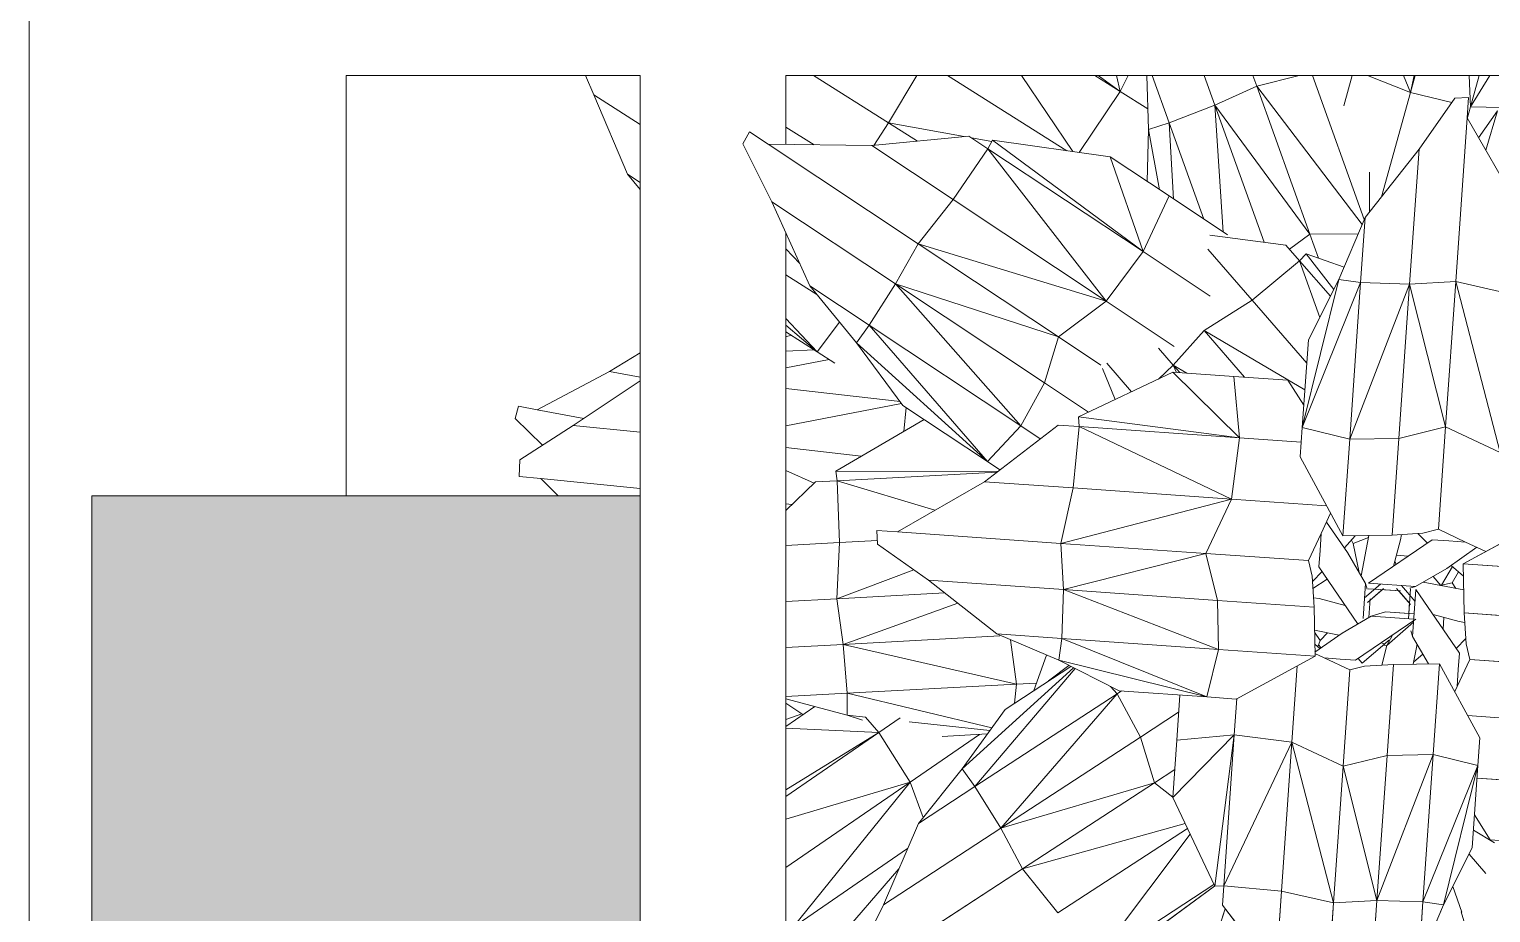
# Model space of a CAD drawing. Header units: inches. Extents: x 1 to 4284, y -575 to 745.
# Drawn here: x 1705.33 to 1726.65, y 352.96 to 365.84 of the extents above; entities that cross this region are included whole.
import ezdxf

# ---------------------------------------------------------------- set-up
doc = ezdxf.new("R2010")
doc.units = ezdxf.units.IN
doc.header["$MEASUREMENT"] = 0
for name, color, linetype, lineweight in [('I-WALL', 2, 'Continuous', 13), ('Plant-hosta', 7, 'Continuous', 9), ('S-COLS', 52, 'Continuous', 13)]:
    doc.layers.add(name, color=color, linetype=linetype, lineweight=lineweight)

# ---------------------------------------------------------------- blocks, each defined once
blk = doc.blocks.new('Concrete-Square-Column - 8 x 8-2324995-New Construction - Tel_Data_Elec Plan')
at = {"layer": 'S-COLS', "lineweight": 9}
blk.add_hatch(color=55, dxfattribs=at).paths.add_polyline_path([(-0.289, -4), (4, -4), (4, 4), (-4, 4), (-4, -4), (-2.902, -4)], flags=0)
at = {"layer": 'S-COLS', "color": 250, "lineweight": 20}
for p, q in [((4, 4), (-4, 4)), ((-4, 4), (-4, -4)), ((4, -4), (4, 4)), ((-4, -4), (4, -4))]:
    blk.add_line(p, q, dxfattribs=at)
blk = doc.blocks.new('Untitled_dwg-V19-New Construction - Tel_Data_Elec Plan')
at = {"layer": 'Plant-hosta'}
for p, q in [((-5.189, 11.83), (-5.352, 11.749)), ((-5.25, 11.488), (-5.352, 11.749)), ((-5.189, 11.83), (-4.728, 11.512)), ((-4.584, 11.877), (-4.924, 11.017)), ((-4.584, 11.877), (-4.345, 11.933)), ((-4.345, 11.933), (-4.254, 11.627)), ((-4.254, 11.627), (-3.962, 11.43)), ((-3.838, 10.231), (-4.254, 11.627)), ((-3.962, 11.43), (-4.254, 11.627)), ((-5.25, 11.488), (-5.596, 10.349)), ((-5.596, 10.349), (-5.25, 11.488)), ((-4.997, 10.843), (-5.25, 11.488)), ((-4.924, 11.017), (-5.377, 9.932)), ((-4.924, 11.017), (-5.377, 9.932)), ((-4.643, 10.075), (-4.924, 11.017)), ((-5.596, 10.349), (-5.779, 9.854)), ((-5.596, 10.349), (-5.779, 9.854)), ((-5.596, 10.349), (-5.429, 9.922)), ((-5.429, 9.922), (-5.596, 10.349)), ((-9.898, 9.869), (-9.6, 9.802)), ((-9.6, 9.802), (-8.368, 9.539)), ((-9.6, 9.802), (-9.048, 9.219)), ((-9.6, 9.802), (-8.368, 9.539)), ((-8.116, 9.4), (-8.368, 9.539)), ((-8.368, 9.539), (-8.218, 9.38)), ((2.872, 9.268), (1.118, 7.186)), ((1.994, 9.2), (1.118, 7.186)), ((2.872, 9.268), (2.062, 7.405)), ((0.321, 7.497), (0.976, 9.002)), ((0.321, 7.497), (0.881, 8.984)), ((1.118, 7.186), (1.3, 9.065)), ((2.327, 7.587), (3.461, 9.03)), ((2.327, 7.587), (3.461, 9.03)), ((-0.147, 8.531), (-0.361, 8.742)), ((-0.361, 8.742), (-0.147, 8.531)), ((-0.231, 8.337), (-0.026, 8.807)), ((-0.231, 8.337), (-0.026, 8.807)), ((-0.16, 8.545), (-0.124, 8.789)), ((-0.124, 8.789), (-0.16, 8.545)), ((0.321, 7.497), (-0.001, 8.812)), ((-0.001, 8.812), (0.321, 7.497)), ((-1.154, 8.588), (-1.039, 7.759)), ((-1.039, 7.759), (-1.154, 8.588)), ((-0.453, 8.725), (-0.33, 7.841)), ((-0.016, 7.899), (-0.423, 8.73)), ((-1.71, 7.722), (-1.813, 8.46)), ((2.798, 7.909), (3.526, 8.457)), ((-3.118, 8.206), (-3.443, 7.705)), ((-3.118, 8.206), (-3.443, 7.705)), ((-3.21, 8.189), (-3.184, 8.105)), ((-3.184, 8.105), (-3.21, 8.189)), ((-2.617, 8.304), (-2.51, 7.529)), ((2.67, 5.814), (3.601, 8.108)), ((-4.326, 7.972), (-4.327, 6.255)), ((-4.327, 6.255), (-4.327, 7.971)), ((-4.017, 8.032), (-3.683, 6.978)), ((-4.016, 8.032), (-3.682, 6.978)), ((-3.429, 7.725), (-3.688, 8.096)), ((-3.429, 7.725), (-3.688, 8.096)), ((-0.016, 7.899), (-0.33, 7.841)), ((-0.016, 7.899), (0.097, 7.695)), ((0.063, 7.643), (-0.016, 7.899)), ((0.097, 7.695), (-0.016, 7.899)), ((2.798, 7.909), (1.731, 7.18)), ((2.798, 7.909), (1.731, 7.18)), ((2.798, 7.909), (2.029, 6.015)), ((2.798, 7.909), (2.029, 6.015)), ((-8.484, 7.806), (-8.637, 7.676)), ((-8.406, 7.441), (-8.637, 7.676)), ((-8.484, 7.806), (-7.574, 7.551)), ((-5.3, 7.316), (-5.769, 7.691)), ((-5.3, 7.316), (-5.769, 7.691)), ((-5.3, 7.316), (-5.672, 7.71)), ((-5.672, 7.71), (-5.3, 7.316)), ((-5.603, 7.723), (-5.61, 7.644)), ((-5.603, 7.723), (-5.61, 7.644)), ((-5.338, 7.356), (-5.394, 7.764)), ((-5.338, 7.356), (-5.394, 7.764)), ((-5.157, 7.166), (-5.158, 7.81)), ((-5.158, 7.81), (-5.158, 7.167)), ((-4.357, 6.269), (-4.863, 7.867)), ((-4.357, 6.269), (-4.863, 7.867)), ((-3.399, 7.392), (-3.443, 7.705)), ((-3.443, 7.705), (-3.399, 7.392)), ((-1.71, 7.722), (-2.51, 7.529)), ((-1.912, 6.541), (-1.71, 7.722)), ((-1.71, 7.722), (-1.912, 6.541)), ((-1.71, 7.722), (-1.039, 7.759)), ((-1.71, 7.722), (-1.039, 7.759)), ((-1.494, 6.162), (-1.71, 7.722)), ((-1.494, 6.162), (-1.71, 7.722)), ((-1.31, 6.003), (-1.039, 7.759)), ((-1.31, 6.003), (-1.039, 7.759)), ((-1.039, 7.759), (-0.33, 7.841)), ((-1.039, 7.759), (-0.33, 7.841)), ((-1.039, 7.759), (0.01, 5.389)), ((-1.039, 7.759), (-0.725, 5.494)), ((0.01, 5.389), (-1.039, 7.759)), ((-1.039, 7.759), (-0.725, 5.494)), ((0.01, 5.389), (-0.33, 7.841)), ((0.568, 5.865), (-0.33, 7.841)), ((0.01, 5.389), (-0.33, 7.841)), ((-0.33, 7.841), (0.568, 5.865)), ((-7.574, 7.551), (-6.267, 7.241)), ((-7.574, 7.551), (-6.055, 6.008)), ((-7.574, 7.551), (-6.267, 7.241)), ((-6.861, 7.479), (-6.613, 7.323)), ((-6.613, 7.323), (-6.861, 7.479)), ((-6.121, 7.162), (-6.489, 7.551)), ((-6.121, 7.162), (-6.489, 7.551)), ((-5.3, 7.316), (-5.865, 7.673)), ((-5.865, 7.673), (-5.3, 7.316)), ((-3.399, 7.392), (-2.51, 7.529)), ((-2.434, 6.981), (-2.51, 7.529)), ((-2.51, 7.529), (-2.434, 6.981)), ((0.321, 7.497), (0.063, 7.643)), ((0.321, 7.497), (0.171, 7.15)), ((1.118, 7.186), (0.321, 7.497)), ((0.321, 7.497), (1.118, 7.186)), ((-8.406, 7.441), (-8.099, 5.963)), ((-6.566, 5.573), (-8.406, 7.441)), ((-8.099, 5.963), (-8.406, 7.441)), ((-5.66, 6.915), (-5.3, 7.316)), ((-5.3, 7.316), (-5.09, 7.095)), ((-4.033, 5.974), (-3.54, 7.385)), ((-3.399, 7.392), (-3.54, 7.385)), ((-3.399, 7.392), (-3.54, 7.385)), ((-3.086, 5.061), (-3.54, 7.385)), ((-2.704, 6.073), (-3.399, 7.392)), ((-3.078, 5.077), (-3.399, 7.392)), ((-2.704, 6.073), (-3.399, 7.392)), ((-3.078, 5.077), (-3.399, 7.392)), ((-8.601, 7.141), (-8.27, 6.788)), ((-8.601, 7.141), (-8.27, 6.788)), ((-5.318, 6.731), (-6.267, 7.241)), ((-6.267, 7.241), (-5.536, 6.498)), ((1.118, 7.186), (0.627, 6.056)), ((1.118, 7.186), (0.627, 6.056)), ((1.731, 7.18), (1.071, 6.401)), ((1.118, 7.186), (1.661, 7.097)), ((1.731, 7.18), (1.361, 6.268)), ((-2.377, 6.988), (-2.577, 6.962)), ((-2.499, 6.671), (-2.577, 6.962)), ((-2.377, 6.988), (-1.723, 6.359)), ((0.25, 7.032), (0.598, 5.897)), ((0.25, 7.032), (0.598, 5.897)), ((-5.318, 6.731), (-5.536, 6.498)), ((-5.318, 6.731), (-4.294, 6.239)), ((-3.254, 5.183), (-5.318, 6.731)), ((-5.318, 6.731), (-4.294, 6.239)), ((-2.499, 6.671), (-2.975, 5.283)), ((-2.975, 5.283), (-2.499, 6.671)), ((-1.881, 4.364), (-2.499, 6.671)), ((-8.378, 5.658), (-9.263, 6.602)), ((-8.378, 5.658), (-9.263, 6.602)), ((-6.055, 6.008), (-5.536, 6.498)), ((-6.055, 6.008), (-5.536, 6.498)), ((-3.675, 4.609), (-5.536, 6.498)), ((-3.254, 5.183), (-5.536, 6.498)), ((-5.536, 6.498), (-3.254, 5.183)), ((-0.066, 4.528), (1.071, 6.401)), ((-0.066, 4.528), (1.071, 6.401)), ((1.071, 6.401), (0.341, 5.623)), ((0.642, 5.944), (0.552, 6.596)), ((0.642, 5.944), (0.552, 6.596)), ((1.071, 6.401), (1.361, 6.268)), ((1.071, 6.401), (1.361, 6.268)), ((-3.254, 5.183), (-4.294, 6.239)), ((-3.919, 6.3), (-4.253, 6.197)), ((-4.253, 6.197), (-3.919, 6.3)), ((-1.723, 6.359), (-0.762, 5.531)), ((-1.723, 6.359), (-1.212, 4.454)), ((-1.212, 4.454), (-1.723, 6.359)), ((-1.723, 6.359), (-0.762, 5.531)), ((-0.048, 4.505), (1.361, 6.268)), ((1.361, 6.268), (-0.048, 4.505)), ((0.43, 3.974), (1.361, 6.268)), ((0.43, 3.974), (1.361, 6.268)), ((2.029, 6.015), (1.361, 6.268)), ((-6.566, 5.573), (-6.055, 6.008)), ((-4.842, 3.822), (-6.055, 6.008)), ((-6.055, 6.008), (-3.675, 4.609)), ((-6.055, 6.008), (-4.225, 4.15)), ((-3.675, 4.609), (-6.055, 6.008)), ((-6.055, 6.008), (-4.225, 4.15)), ((2.029, 6.015), (0.43, 3.974)), ((2.029, 6.015), (1.113, 3.759)), ((1.807, 3.688), (2.029, 6.015)), ((2.67, 5.814), (2.029, 6.015)), ((2.029, 6.015), (2.67, 5.814)), ((-8.378, 5.658), (-8.096, 5.933)), ((-7.966, 4.546), (-8.099, 5.963)), ((-7.099, 4.947), (-8.099, 5.963)), ((-7.099, 4.947), (-8.099, 5.963)), ((-8.099, 5.963), (-7.966, 4.546)), ((2.67, 5.814), (1.807, 3.688)), ((2.476, 3.361), (2.67, 5.814)), ((2.67, 5.814), (2.476, 3.361)), ((2.67, 5.814), (3.397, 5.431)), ((-8.378, 5.658), (-8.976, 5.123)), ((-8.976, 5.123), (-8.378, 5.658)), ((-7.973, 4.614), (-8.378, 5.658)), ((-8.036, 5.294), (-8.378, 5.658)), ((-8.036, 5.294), (-8.378, 5.658)), ((-6.566, 5.573), (-7.099, 4.947)), ((-5.22, 3.04), (-6.566, 5.573)), ((-4.842, 3.822), (-6.566, 5.573)), ((-5.22, 3.04), (-6.566, 5.573)), ((-0.091, 4.56), (0.341, 5.623)), ((-0.214, 4.718), (-0.762, 5.531)), ((-0.762, 5.531), (-0.516, 4.614)), ((0.01, 5.389), (-0.641, 5.352)), ((0.01, 5.389), (0.279, 5.471)), ((0.279, 5.471), (0.01, 5.389)), ((0.01, 5.389), (0.051, 5.098)), ((2.55, 3.343), (3.397, 5.431)), ((-3.675, 4.609), (-3.254, 5.183)), ((-2.975, 5.283), (-3.581, 4.07)), ((-2.975, 5.283), (-3.581, 4.07)), ((-3.102, 5.029), (-3.254, 5.183)), ((-3.102, 5.029), (-3.254, 5.183)), ((-2.975, 5.283), (-2.639, 4.029)), ((-0.321, 4.877), (0.152, 5.158)), ((-0.321, 4.877), (0.152, 5.158)), ((-7.099, 4.947), (-7.732, 4.307)), ((-5.22, 3.04), (-7.099, 4.947)), ((-0.111, 4.586), (0.055, 4.919)), ((0.055, 4.919), (-0.111, 4.586)), ((2.642, 3.319), (4.226, 5.079)), ((4.226, 5.079), (2.642, 3.319)), ((3.43, 3.118), (4.226, 5.079)), ((4.226, 5.079), (3.43, 3.118)), ((3.453, 3.113), (4.361, 5.038)), ((-0.214, 4.718), (-0.516, 4.614)), ((-0.214, 4.718), (0.393, 3.938)), ((0.724, 2.7), (-0.214, 4.718)), ((-7.483, 3.183), (-8.89, 4.683)), ((-7.483, 3.183), (-8.89, 4.683)), ((-7.966, 4.546), (-7.732, 4.307)), ((-7.824, 4.231), (-7.933, 4.512)), ((-7.933, 4.512), (-7.824, 4.231)), ((-3.675, 4.609), (-4.225, 4.15)), ((-3.675, 4.609), (-3.434, 4.365)), ((-3.675, 4.609), (-3.434, 4.365)), ((-1.212, 4.454), (-0.516, 4.614)), ((-1.212, 4.454), (-0.516, 4.614)), ((0.077, 2.4), (-0.516, 4.614)), ((0.724, 2.7), (-0.516, 4.614)), ((-0.516, 4.614), (0.724, 2.7)), ((-7.732, 4.307), (-7.841, 4.217)), ((-7.732, 4.307), (-7.841, 4.217)), ((-5.22, 3.04), (-7.732, 4.307)), ((-5.827, 2.373), (-7.732, 4.307)), ((-5.22, 3.04), (-7.732, 4.307)), ((-1.881, 4.364), (-2.639, 4.029)), ((-2.04, 1.794), (-1.881, 4.364)), ((-1.881, 4.364), (-1.212, 4.454)), ((-1.881, 4.364), (-1.212, 4.454)), ((-1.331, 2.312), (-1.881, 4.364)), ((-1.331, 2.312), (-1.212, 4.454)), ((-1.212, 4.454), (-0.629, 2.277)), ((-1.212, 4.454), (0.077, 2.4)), ((-7.276, 2.582), (-7.841, 4.217)), ((-5.827, 2.373), (-7.841, 4.217)), ((-4.842, 3.822), (-4.225, 4.15)), ((-3.682, 3.599), (-4.225, 4.15)), ((-3.503, 3.776), (-3.581, 4.07)), ((-3.503, 3.776), (-2.639, 4.029)), ((-2.04, 1.794), (-2.639, 4.029)), ((0.43, 3.974), (0.307, 4.048)), ((0.307, 4.048), (0.43, 3.974)), ((0.724, 2.7), (0.393, 3.938)), ((0.393, 3.938), (0.724, 2.7)), ((0.401, 3.904), (0.43, 3.974)), ((0.43, 3.974), (0.401, 3.904)), ((1.113, 3.759), (0.43, 3.974)), ((-7.454, 3.099), (-8.685, 3.625)), ((-8.685, 3.625), (-7.454, 3.099)), ((-5.22, 3.04), (-4.842, 3.822)), ((-4.842, 3.822), (-4.32, 3.293)), ((-4.32, 3.293), (-4.842, 3.822)), ((-4.019, 2.281), (-3.643, 3.755)), ((-3.503, 3.776), (-3.643, 3.755)), ((-3.503, 3.776), (-3.643, 3.755)), ((-2.896, 1.511), (-3.643, 3.755)), ((-2.04, 1.794), (-3.503, 3.776)), ((-2.896, 1.511), (-3.503, 3.776)), ((1.113, 3.759), (0.863, 3.144)), ((1.807, 3.688), (1.113, 3.759)), ((1.807, 3.688), (1.674, 3.361)), ((1.807, 3.688), (1.674, 3.361)), ((2.063, 3.462), (1.807, 3.688)), ((1.257, 3.249), (2.066, 3.466)), ((1.342, 2.41), (2.066, 3.466)), ((2.066, 3.466), (3.452, 3.112)), ((3.806, 3.026), (4.505, 3.412)), ((-4.329, 3.201), (-3.854, 2.927)), ((-3.854, 2.927), (-4.329, 3.201)), ((-3.788, 3.185), (-4.265, 3.278)), ((-4.265, 3.278), (-3.788, 3.185)), ((0.623, 3.079), (1.257, 3.249)), ((1.342, 2.41), (1.257, 3.249)), ((-7.424, 3.011), (-8.184, 2.257)), ((-8.184, 2.257), (-7.424, 3.011)), ((-5.22, 3.04), (-5.827, 2.373)), ((-5.22, 3.04), (-4.385, 2.192)), ((-5.22, 3.04), (-4.385, 2.192)), ((1.342, 2.41), (3.452, 3.112)), ((3.472, 2.981), (3.452, 3.112)), ((3.472, 2.981), (3.452, 3.112)), ((3.748, 3.055), (3.472, 2.981)), ((3.748, 3.055), (3.472, 2.981)), ((3.748, 3.055), (4.889, 2.485)), ((1.342, 2.41), (3.472, 2.981)), ((1.609, 1.606), (3.472, 2.981)), ((3.71, 2.169), (3.472, 2.981)), ((3.472, 2.981), (3.71, 2.169)), ((-8.184, 2.257), (-8.48, 2.573)), ((-6.551, 1.846), (-7.276, 2.582)), ((-5.827, 2.373), (-7.276, 2.582)), ((0.077, 2.4), (0.724, 2.7)), ((0.835, 2.286), (0.724, 2.7)), ((-8.184, 2.257), (-8.471, 2.524)), ((-5.827, 2.373), (-6.551, 1.846)), ((-5, 1.534), (-5.827, 2.373)), ((-4.402, 2.419), (-4.119, 2.256)), ((-4.119, 2.256), (-4.402, 2.419)), ((-4.119, 2.256), (-3.961, 2.508)), ((-4.119, 2.256), (-3.961, 2.508)), ((-0.629, 2.277), (0.077, 2.4)), ((-0.629, 2.277), (0.077, 2.4)), ((0.443, 1.036), (0.077, 2.4)), ((0.831, 2.273), (1.342, 2.41)), ((1.609, 1.606), (1.342, 2.41)), ((3.71, 2.169), (4.889, 2.485)), ((-8.184, 2.257), (-8.42, 2.261)), ((-8.184, 2.257), (-8.42, 2.261)), ((-8.184, 2.257), (-8.387, 2.094)), ((-8.387, 2.094), (-8.184, 2.257)), ((-7.857, 1.908), (-8.184, 2.257)), ((-7.857, 1.908), (-8.184, 2.257)), ((-4.529, 1.719), (-4.119, 2.256)), ((-4.529, 1.719), (-4.119, 2.256)), ((-3.967, 2.086), (-4.119, 2.256)), ((-4.119, 2.256), (-4.005, 2.23)), ((-4.119, 2.256), (-3.993, 2.183)), ((-3.967, 2.086), (-4.119, 2.256)), ((-3.788, 1.42), (-4.019, 2.281)), ((-2.896, 1.511), (-4.019, 2.281)), ((-2.04, 1.794), (-1.331, 2.312)), ((-1.331, 2.312), (-0.944, 0.865)), ((-1.331, 2.312), (-0.629, 2.277)), ((-0.629, 2.277), (-0.263, 0.912)), ((0.443, 1.036), (0.835, 2.286)), ((1.609, 1.606), (3.71, 2.169)), ((4.025, 1.457), (3.71, 2.169)), ((-7.561, 1.957), (-8.335, 1.829)), ((-7.561, 1.957), (-7.596, 1.64)), ((-7.561, 1.957), (-6.819, 2.119)), ((-6.666, 1.964), (-7.561, 1.957)), ((4.025, 1.457), (6.193, 2.038)), ((-8.321, 1.752), (-7.596, 1.64)), ((-7.596, 1.64), (-8.321, 1.752)), ((-6.495, 1.79), (-7.596, 1.64)), ((-5.833, 1.117), (-6.551, 1.846)), ((-6.551, 1.846), (-5.833, 1.117)), ((-4.529, 1.719), (-4.827, 0.947)), ((-4.529, 1.719), (-4.827, 0.947)), ((-3.398, 0.44), (-4.529, 1.719)), ((-3.748, 1.269), (-4.529, 1.719)), ((-3.398, 0.44), (-4.529, 1.719)), ((-4.529, 1.719), (-3.748, 1.269)), ((-2.04, 1.794), (-2.896, 1.511)), ((-2.04, 1.794), (-1.68, 0.451)), ((-2.04, 1.794), (-1.68, 0.451)), ((-7.721, 0.937), (-7.596, 1.64)), ((-6.124, 1.413), (-7.596, 1.64)), ((-6.124, 1.413), (-7.596, 1.64)), ((-2.896, 1.511), (-3.788, 1.42)), ((-2.896, 1.511), (-3.788, 1.42)), ((-2.662, 0.638), (-2.896, 1.511)), ((-2.662, 0.638), (-2.896, 1.511)), ((1.609, 1.606), (0.531, 1.317)), ((1.609, 1.606), (4.025, 1.457)), ((1.609, 1.606), (2.095, 0.94)), ((-5.523, 0.309), (-5.877, 1.371)), ((-5.877, 1.371), (-5.523, 0.309)), ((-4.827, 0.947), (-5.681, 1.44)), ((-3.583, 0.655), (-3.788, 1.42)), ((4.025, 1.457), (2.095, 0.94)), ((4.025, 1.457), (4.109, 0.828)), ((4.109, 0.828), (5.9, 1.308)), ((-7.721, 0.937), (-5.884, 1.169)), ((-8.176, 1.007), (-7.721, 0.937)), ((-7.721, 0.937), (-8.176, 1.007)), ((-7.877, 0.284), (-7.721, 0.937)), ((-5.61, -0.066), (-7.721, 0.937)), ((-7.721, 0.937), (-5.624, 0.614)), ((-5.61, -0.066), (-7.721, 0.937)), ((-4.827, 0.947), (-5.259, 0.157)), ((-3.775, 0.339), (-4.827, 0.947)), ((-4.827, 0.947), (-3.775, 0.339)), ((-1.298, 0.606), (-0.944, 0.865)), ((-0.944, 0.865), (-0.709, 0.853)), ((-0.749, 0.699), (-0.634, 0.863)), ((-0.634, 0.863), (-0.749, 0.699)), ((-0.263, 0.912), (-0.709, 0.853)), ((-0.626, 0.646), (-0.533, 0.877)), ((-0.626, 0.646), (-0.533, 0.877)), ((-0.371, 0.818), (-0.4, 0.894)), ((0.443, 1.036), (-0.263, 0.912)), ((0.206, 0.63), (0.07, 0.971)), ((0.07, 0.971), (0.206, 0.63)), ((0.23, 0.92), (0.095, 0.975)), ((0.14, 0.794), (0.23, 0.92)), ((0.186, 0.585), (0.383, 1.025)), ((0.23, 0.92), (0.314, 0.969)), ((0.314, 0.969), (0.23, 0.92)), ((0.347, 0.944), (0.267, 1.005)), ((0.267, 1.005), (0.347, 0.944)), ((0.339, 0.928), (0.285, 0.952)), ((0.285, 0.952), (0.339, 0.928)), ((0.492, 0.908), (0.404, 1.029)), ((0.404, 1.029), (0.492, 0.908)), ((0.492, 0.908), (0.735, 0.575)), ((0.735, 0.575), (0.492, 0.908)), ((2.095, 0.94), (0.735, 0.575)), ((2.095, 0.94), (2.063, 0.279)), ((2.095, 0.94), (4.109, 0.828)), ((-3.181, 0.498), (-3.583, 0.655)), ((-2.866, 0.583), (-2.452, 0.694)), ((-1.202, 0.301), (-2.452, 0.694)), ((-0.826, 0.732), (-1.058, 0.67)), ((0.093, 0.338), (-0.826, 0.732)), ((-0.198, 0.463), (-0.371, 0.818)), ((0.611, 0.465), (0.552, 0.683)), ((4.109, 0.828), (2.063, 0.279)), ((4.109, 0.828), (2.063, 0.279)), ((4.109, 0.828), (2.179, -0.384)), ((2.179, -0.384), (4.109, 0.828)), ((4.109, 0.828), (4.259, 0.173)), ((4.109, 0.828), (4.259, 0.173)), ((-2.866, 0.583), (-4.884, -0.355)), ((-2.866, 0.583), (-4.78, -0.657)), ((-4.78, -0.657), (-2.866, 0.583)), ((-2.866, 0.583), (-4.104, 0.251)), ((-4.104, 0.251), (-2.866, 0.583)), ((-2.566, -0.064), (-2.866, 0.583)), ((-1.298, 0.606), (-1.561, 0.414)), ((-1.561, 0.414), (-1.298, 0.606)), ((-0.954, 0.28), (-1.444, 0.5)), ((0.025, 0.118), (0.186, 0.585)), ((0.193, -0.509), (0.611, 0.465)), ((0.735, 0.575), (0.724, 0.355)), ((-7.877, 0.284), (-8.04, 0.309)), ((-8.04, 0.309), (-7.877, 0.284)), ((-7.877, 0.284), (-7.912, -0.352)), ((-7.912, -0.352), (-7.877, 0.284)), ((-5.606, -0.842), (-7.877, 0.284)), ((-5.61, -0.066), (-7.877, 0.284)), ((-5.61, -0.066), (-5.453, 0.269)), ((-5.453, 0.269), (-5.61, -0.066)), ((-5.523, 0.309), (-5.259, 0.157)), ((-4.884, -0.355), (-4.104, 0.251)), ((-2.566, -0.064), (-1.202, 0.301)), ((-1.078, -0.405), (-1.202, 0.301)), ((-1.028, 0.313), (-1.171, 0.125)), ((-1.028, 0.313), (-1.171, 0.125)), ((-0.457, 0.109), (-0.954, 0.28)), ((0.037, 0.241), (-0.457, 0.109)), ((0.457, 0.001), (0.675, 0.378)), ((0.594, 0.425), (0.675, 0.378)), ((0.78, -0.064), (0.724, 0.355)), ((0.78, -0.064), (2.063, 0.279)), ((0.78, -0.064), (2.063, 0.279)), ((2.179, -0.384), (2.063, 0.279)), ((5.121, 0.404), (4.259, 0.173)), ((5.121, 0.404), (4.357, -0.111)), ((-5.259, 0.157), (-5.343, 0.043)), ((-5.259, 0.157), (-5.343, 0.043)), ((-5.043, -0.462), (-5.343, 0.043)), ((-4.752, -0.253), (-5.343, 0.043)), ((-4.666, -0.186), (-5.259, 0.157)), ((-4.393, 0.026), (-5.259, 0.157)), ((-4.393, 0.026), (-5.259, 0.157)), ((-4.666, -0.186), (-5.259, 0.157)), ((-0.579, 0.151), (-1.137, -0.072)), ((-1.137, -0.072), (-0.579, 0.151)), ((-1.066, 0.175), (-1.12, 0.192)), ((-1.12, 0.192), (-1.066, 0.175)), ((-1.108, -0.06), (-1.066, 0.175)), ((-1.066, 0.175), (-0.633, 0.17)), ((-0.454, 0.068), (-0.898, -0.968)), ((-0.371, 0.101), (-0.457, 0.109)), ((-0.454, 0.068), (-0.275, -0.599)), ((-0.255, 0.163), (-0.408, -0.102)), ((-0.255, 0.163), (-0.408, -0.102)), ((-0.254, -0.368), (-0.377, 0.089)), ((-0.179, 0.135), (-0.335, -0.134)), ((-0.203, 0.094), (-0.322, -0.113)), ((0.039, 0.159), (-0.226, 0.088)), ((0.039, 0.159), (-0.226, 0.088)), ((0.005, -0.099), (0.025, 0.118)), ((0.186, -0.482), (0.025, 0.118)), ((0.417, -0.068), (0.457, 0.001)), ((0.417, -0.068), (0.457, 0.001)), ((0.457, 0.001), (0.435, 0.056)), ((0.435, 0.056), (0.457, 0.001)), ((0.487, -0.025), (0.473, 0.029)), ((0.473, 0.029), (0.487, -0.025)), ((0.488, -0.025), (0.757, 0.106)), ((0.757, 0.106), (0.488, -0.025)), ((2.179, -0.384), (4.259, 0.173)), ((2.461, -0.992), (4.259, 0.173)), ((4.259, 0.173), (4.357, -0.111)), ((-5.481, -0.757), (-5.61, -0.066)), ((-5.61, -0.066), (-5.245, -0.122)), ((-5.245, -0.122), (-5.61, -0.066)), ((-2.566, -0.064), (-4.78, -0.657)), ((-2.566, -0.064), (-4.78, -0.657)), ((-4.62, -1.353), (-2.566, -0.064)), ((-2.566, -0.064), (-4.62, -1.353)), ((-2.566, -0.064), (-2.443, -0.77)), ((-0.329, -0.087), (-0.254, -0.368)), ((0.005, -0.099), (0.113, -0.502)), ((0.093, -0.426), (0.005, -0.099)), ((0.488, -0.025), (0.231, -0.47)), ((0.367, -0.125), (0.488, -0.025)), ((0.78, -0.064), (0.896, -0.728)), ((2.461, -0.992), (4.357, -0.111)), ((4.357, -0.111), (3.624, -0.681)), ((4.357, -0.111), (3.624, -0.681)), ((-4.884, -0.355), (-5.697, -0.903)), ((-4.78, -0.657), (-4.884, -0.355)), ((-1.078, -0.405), (-2.443, -0.77)), ((-1.078, -0.405), (-1.019, -0.85)), ((-0.629, -0.339), (-0.985, -0.513)), ((-0.776, -0.411), (-0.731, -0.578)), ((-0.731, -0.578), (-0.776, -0.411)), ((-0.696, -0.372), (-0.647, -0.381)), ((-0.696, -0.372), (-0.647, -0.381)), ((-0.329, -0.397), (-0.064, -0.55)), ((-0.329, -0.397), (-0.064, -0.55)), ((-0.301, -0.321), (-0.032, -0.476)), ((-0.26, -0.344), (-0.053, -0.464)), ((-0.255, -0.518), (0.165, -0.405)), ((-0.234, -0.595), (0.432, -0.416)), ((-0.079, -0.471), (0.093, -0.425)), ((0.347, -0.409), (0.424, -0.416)), ((0.424, -0.416), (0.347, -0.409)), ((0.432, -0.416), (0.868, -0.566)), ((0.868, -0.566), (0.432, -0.416)), ((0.555, -0.458), (0.83, -0.349)), ((0.83, -0.349), (0.555, -0.458)), ((0.796, -0.362), (0.71, -0.512)), ((0.796, -0.362), (0.71, -0.512)), ((2.179, -0.384), (0.896, -0.728)), ((2.179, -0.384), (2.461, -0.992)), ((4.119, -0.296), (4.512, -0.355)), ((4.512, -0.355), (4.119, -0.296)), ((5.69, -0.461), (4.505, -0.348)), ((5.69, -0.461), (4.505, -0.348)), ((-5.67, -0.885), (-7.874, -0.545)), ((-5.67, -0.885), (-7.874, -0.545)), ((-0.985, -0.513), (-1.06, -0.541)), ((-0.275, -0.599), (-0.446, -1.095)), ((-0.267, -0.513), (-0.275, -0.599)), ((-0.234, -0.595), (0.802, -1.04)), ((3.703, -0.619), (4.025, -0.805)), ((3.703, -0.619), (4.025, -0.805)), ((-4.78, -0.657), (-5.697, -0.903)), ((-4.62, -1.353), (-4.78, -0.657)), ((-4.62, -1.353), (-4.78, -0.657)), ((-4.62, -1.353), (-2.443, -0.77)), ((-4.62, -1.353), (-2.443, -0.77)), ((-2.478, -1.473), (-2.443, -0.77)), ((-2.443, -0.77), (-2.478, -1.473)), ((-1.031, -1.085), (-1.019, -0.85)), ((-1.029, -0.776), (-0.865, -0.891)), ((-0.865, -0.891), (-1.029, -0.776)), ((-0.317, -0.721), (-0.094, -1.278)), ((-0.094, -1.278), (-0.317, -0.721)), ((0.173, -0.77), (0.347, -1.126)), ((0.896, -0.728), (2.071, -1.097)), ((2.461, -0.992), (3.624, -0.681)), ((3.157, -0.806), (3.559, -0.963)), ((3.373, -0.748), (3.611, -1.017)), ((3.373, -0.748), (3.611, -1.017)), ((-7.356, -0.906), (-7.764, -1.11)), ((-7.764, -1.11), (-7.356, -0.906)), ((-6.525, -1.864), (-5.697, -0.903)), ((-6.525, -1.864), (-5.697, -0.903)), ((-5.763, -0.98), (-6.333, -1.092)), ((-6.333, -1.092), (-5.763, -0.98)), ((-0.836, -1.2), (-0.898, -0.968)), ((-0.459, -1.184), (-0.223, -0.975)), ((-0.221, -0.962), (-0.37, -0.876)), ((-0.221, -0.962), (-0.37, -0.876)), ((-0.229, -1.131), (-0.223, -0.975)), ((0.412, -0.873), (0.245, -0.917)), ((0.412, -0.873), (0.245, -0.917)), ((0.725, -1.007), (0.61, -1.171)), ((0.725, -1.007), (0.61, -1.171)), ((0.802, -1.04), (1.033, -0.978)), ((1.273, -0.913), (0.919, -1.172)), ((0.919, -1.172), (1.273, -0.913)), ((1.273, -0.913), (1.338, -0.866)), ((1.338, -0.866), (1.273, -0.913)), ((2.015, -2.102), (1.716, -0.985)), ((2.015, -2.102), (1.716, -0.985)), ((2.461, -0.992), (2.071, -1.097)), ((2.637, -0.945), (2.871, -1.818)), ((3.559, -0.963), (3.764, -1.727)), ((-5.948, -1.194), (-7.359, -1.898)), ((-5.948, -1.194), (-7.359, -1.898)), ((-2.478, -1.473), (-1.031, -1.085)), ((-0.772, -1.439), (-1.031, -1.085)), ((-1.031, -1.085), (-0.772, -1.439)), ((-0.772, -1.439), (-0.836, -1.2)), ((-0.446, -1.095), (-0.666, -1.585)), ((-0.479, -1.169), (-0.292, -1.313)), ((-0.479, -1.169), (-0.292, -1.313)), ((-0.467, -1.343), (0.238, -1.22)), ((-0.368, -1.254), (-0.229, -1.131)), ((-0.229, -1.131), (-0.137, -1.171)), ((-0.137, -1.171), (-0.229, -1.131)), ((0.238, -1.22), (0.684, -1.161)), ((0.604, -2.584), (0.238, -1.22)), ((0.347, -1.126), (0.375, -1.202)), ((0.919, -1.172), (0.684, -1.161)), ((1.307, -2.619), (0.919, -1.172)), ((-7.359, -1.898), (-7.721, -1.33)), ((-7.359, -1.898), (-7.721, -1.33)), ((-6.525, -1.864), (-4.62, -1.353)), ((-2.478, -1.473), (-4.62, -1.353)), ((-4.53, -2.023), (-4.62, -1.353)), ((-4.53, -2.023), (-4.62, -1.353)), ((-2.478, -1.473), (-4.62, -1.353)), ((-2.478, -1.473), (-4.53, -2.023)), ((-1.96, -2.181), (-2.478, -1.473)), ((-2.478, -1.473), (-1.96, -2.181)), ((-0.467, -1.343), (-0.86, -2.593)), ((-0.772, -1.439), (-0.58, -1.702)), ((-0.58, -1.702), (-0.772, -1.439)), ((-0.467, -1.343), (-0.102, -2.708)), ((-7.359, -1.898), (-7.621, -1.848)), ((-7.621, -1.848), (-7.359, -1.898)), ((-7.359, -1.898), (-7.591, -1.999)), ((-7.359, -1.898), (-7.589, -2.012)), ((-7.103, -2.465), (-7.359, -1.898)), ((-7.359, -1.898), (-7.103, -2.465)), ((-6.525, -1.864), (-7.154, -2.518)), ((-4.53, -2.023), (-6.837, -2.641)), ((-1.96, -2.181), (-4.53, -2.023)), ((-4.53, -2.023), (-4.195, -2.78)), ((-4.53, -2.023), (-4.195, -2.78)), ((-7.128, -2.719), (-7.154, -2.518)), ((-6.988, -2.719), (-7.438, -2.786)), ((-6.988, -2.719), (-7.411, -2.929)), ((-6.988, -2.719), (-7.411, -2.929)), ((-6.988, -2.719), (-7.38, -3.085)), ((-7.128, -2.719), (-6.837, -2.641)), ((-6.988, -2.719), (-6.826, -2.638)), ((-6.988, -2.719), (-6.826, -2.638)), ((-6.988, -2.719), (-6.891, -3.164)), ((-6.891, -3.164), (-6.988, -2.719)), ((-6.521, -2.749), (-6.853, -3.095)), ((-6.837, -2.641), (-5.449, -3.116)), ((-5.449, -3.116), (-6.837, -2.641)), ((-6.326, -2.816), (-6.853, -3.095))]:
    blk.add_line(p, q, dxfattribs=at)
at = {"layer": 'Plant-hosta', "flags": 128}
for points in [[(-4.997, 10.843), (-5.25, 11.488), (-5.352, 11.749), (-5.189, 11.83), (-4.728, 11.512)], [(-3.838, 10.231), (-4.254, 11.627), (-4.345, 11.933), (-4.584, 11.877), (-4.924, 11.017), (-4.643, 10.075)], [(-9.048, 9.219), (-9.6, 9.802), (-9.898, 9.869)], [(-8.218, 9.38), (-8.368, 9.539), (-8.116, 9.4)], [(1.994, 9.2), (1.118, 7.186), (2.872, 9.268), (2.062, 7.405)], [(0.976, 9.002), (0.321, 7.497), (0.881, 8.984)], [(1.661, 7.097), (1.118, 7.186), (1.3, 9.065)], [(-0.016, 7.899), (-0.33, 7.841), (-0.453, 8.725)], [(-0.423, 8.73), (-0.016, 7.899), (0.063, 7.643)], [(-1.813, 8.46), (-1.71, 7.722), (-2.51, 7.529)], [(2.67, 5.814), (3.601, 8.108), (3.719, 8.397), (3.526, 8.457), (2.798, 7.909)], [(-3.399, 7.392), (-2.51, 7.529), (-2.617, 8.304)], [(-6.566, 5.573), (-6.055, 6.008), (-7.574, 7.551), (-8.484, 7.806), (-8.637, 7.676), (-8.406, 7.441), (-6.566, 5.573), (-7.099, 4.947), (-5.22, 3.04)], [(0.171, 7.15), (0.321, 7.497), (0.063, 7.643)], [(-5.09, 7.095), (-5.3, 7.316), (-5.66, 6.915)], [(-4.033, 5.974), (-3.54, 7.385), (-3.086, 5.061)], [(-4.294, 6.239), (-3.254, 5.183), (-5.318, 6.731), (-5.536, 6.498), (-6.267, 7.241), (-5.318, 6.731)], [(1.361, 6.268), (1.731, 7.18), (1.071, 6.401), (0.341, 5.623), (-0.091, 4.56)], [(-1.723, 6.359), (-2.377, 6.988), (-2.577, 6.962), (-2.499, 6.671), (-1.881, 4.364), (-2.639, 4.029)], [(-3.254, 5.183), (-3.675, 4.609), (-5.536, 6.498)], [(1.113, 3.759), (1.807, 3.688), (2.029, 6.015), (1.361, 6.268)], [(-4.225, 4.15), (-4.842, 3.822), (-6.055, 6.008)], [(0.43, 3.974), (2.029, 6.015), (1.113, 3.759)], [(-8.096, 5.933), (-8.378, 5.658), (-7.973, 4.614)], [(2.063, 3.462), (1.807, 3.688), (2.67, 5.814)], [(2.55, 3.343), (3.397, 5.431), (2.67, 5.814)], [(-6.566, 5.573), (-4.842, 3.822), (-5.22, 3.04)], [(0.724, 2.7), (-0.214, 4.718), (-0.516, 4.614), (-0.762, 5.531), (-0.214, 4.718), (0.393, 3.938)], [(0.051, 5.098), (0.01, 5.389), (-0.641, 5.352)], [(-3.581, 4.07), (-3.503, 3.776), (-2.639, 4.029), (-2.975, 5.283)], [(-7.966, 4.546), (-7.732, 4.307), (-7.099, 4.947)], [(3.453, 3.113), (4.361, 5.038), (4.505, 3.412), (3.806, 3.026)], [(-3.682, 3.599), (-4.225, 4.15), (-3.675, 4.609)], [(0.443, 1.036), (0.835, 2.286), (0.724, 2.7), (0.077, 2.4), (-0.516, 4.614)], [(-7.276, 2.582), (-7.841, 4.217), (-5.827, 2.373), (-7.732, 4.307)], [(-2.639, 4.029), (-2.04, 1.794), (-1.881, 4.364), (-1.331, 2.312), (-2.04, 1.794), (-3.503, 3.776)], [(0.077, 2.4), (-1.212, 4.454), (-0.629, 2.277), (-1.331, 2.312), (-1.212, 4.454)], [(0.863, 3.144), (1.113, 3.759), (0.43, 3.974)], [(-4.019, 2.281), (-3.643, 3.755), (-2.896, 1.511), (-3.503, 3.776)], [(0.831, 2.273), (1.342, 2.41), (2.066, 3.466), (1.257, 3.249)], [(2.066, 3.466), (3.452, 3.112), (1.342, 2.41), (3.472, 2.981)], [(0.623, 3.079), (1.257, 3.249), (1.342, 2.41)], [(-6.551, 1.846), (-7.276, 2.582), (-5.827, 2.373), (-5.22, 3.04)], [(3.71, 2.169), (4.889, 2.485), (3.748, 3.055)], [(3.472, 2.981), (1.609, 1.606), (4.025, 1.457)], [(-8.471, 2.524), (-8.184, 2.257), (-8.48, 2.573)], [(-5, 1.534), (-5.827, 2.373), (-6.551, 1.846)], [(0.077, 2.4), (0.443, 1.036), (-0.263, 0.912)], [(1.342, 2.41), (1.609, 1.606), (0.531, 1.317)], [(-4.005, 2.23), (-4.119, 2.256), (-3.993, 2.183)], [(-3.788, 1.42), (-4.019, 2.281), (-2.896, 1.511), (-2.04, 1.794)], [(-1.331, 2.312), (-0.944, 0.865), (-0.709, 0.853), (-0.263, 0.912), (-0.629, 2.277)], [(4.025, 1.457), (2.095, 0.94), (1.609, 1.606), (3.71, 2.169), (4.025, 1.457)], [(-8.335, 1.829), (-7.561, 1.957), (-6.819, 2.119)], [(-6.666, 1.964), (-7.561, 1.957), (-7.596, 1.64)], [(-7.721, 0.937), (-7.596, 1.64), (-6.495, 1.79)], [(-5.523, 0.309), (-5.259, 0.157), (-4.827, 0.947), (-5.681, 1.44)], [(-3.788, 1.42), (-3.583, 0.655), (-3.181, 0.498)], [(-5.884, 1.169), (-7.721, 0.937), (-5.624, 0.614)], [(-5.606, -0.842), (-7.877, 0.284), (-7.721, 0.937)], [(-0.944, 0.865), (-1.298, 0.606), (-1.058, 0.67), (-0.826, 0.732), (0.093, 0.338)], [(-0.4, 0.894), (-0.371, 0.818), (-0.198, 0.463)], [(0.383, 1.025), (0.186, 0.585), (0.025, 0.118)], [(0.095, 0.975), (0.23, 0.92), (0.14, 0.794)], [(0.492, 0.908), (0.552, 0.683), (0.611, 0.465), (0.193, -0.509)], [(2.063, 0.279), (2.179, -0.384), (0.896, -0.728), (0.78, -0.064), (0.724, 0.355), (0.735, 0.575), (2.095, 0.94)], [(2.063, 0.279), (2.095, 0.94), (4.109, 0.828)], [(-1.202, 0.301), (-2.452, 0.694), (-2.866, 0.583), (-2.566, -0.064)], [(-2.866, 0.583), (-4.884, -0.355), (-4.78, -0.657), (-5.697, -0.903), (-4.884, -0.355), (-4.104, 0.251)], [(-1.444, 0.5), (-0.954, 0.28), (-0.457, 0.109)], [(-7.877, 0.284), (-5.61, -0.066), (-5.481, -0.757)], [(-1.078, -0.405), (-2.443, -0.77), (-2.566, -0.064), (-1.202, 0.301), (-1.078, -0.405), (-1.019, -0.85), (-1.031, -1.085), (-2.478, -1.473)], [(0.037, 0.241), (-0.457, 0.109), (-0.371, 0.101)], [(0.594, 0.425), (0.675, 0.378), (0.457, 0.001)], [(4.259, 0.173), (5.121, 0.404), (4.357, -0.111)], [(-5.043, -0.462), (-5.343, 0.043), (-4.752, -0.253)], [(-0.633, 0.17), (-1.066, 0.175), (-1.108, -0.06)], [(-0.772, -1.439), (-0.836, -1.2), (-0.898, -0.968), (-0.454, 0.068), (-0.275, -0.599), (-0.267, -0.513)], [(0.186, -0.482), (0.025, 0.118), (0.005, -0.099)], [(2.179, -0.384), (4.259, 0.173), (2.461, -0.992)], [(3.624, -0.681), (2.461, -0.992), (4.357, -0.111), (4.259, 0.173)], [(0.231, -0.47), (0.488, -0.025), (0.367, -0.125)], [(-1.06, -0.541), (-0.985, -0.513), (-0.629, -0.339)], [(1.273, -0.913), (1.033, -0.978), (0.802, -1.04), (-0.234, -0.595), (0.432, -0.416)], [(0.896, -0.728), (2.071, -1.097), (2.461, -0.992), (2.179, -0.384)], [(-0.666, -1.585), (-0.446, -1.095), (-0.275, -0.599)], [(0.375, -1.202), (0.347, -1.126), (0.173, -0.77)], [(2.637, -0.945), (2.871, -1.818), (3.764, -1.727), (3.559, -0.963), (3.157, -0.806)], [(-0.459, -1.184), (-0.223, -0.975), (-0.229, -1.131), (-0.368, -1.254)], [(0.238, -1.22), (-0.467, -1.343), (-0.102, -2.708)], [(0.604, -2.584), (0.238, -1.22), (0.684, -1.161), (0.919, -1.172), (1.307, -2.619)], [(-4.62, -1.353), (-6.525, -1.864), (-7.154, -2.518), (-7.128, -2.719), (-6.837, -2.641), (-4.53, -2.023)], [(-4.195, -2.78), (-1.96, -2.181), (-4.53, -2.023), (-2.478, -1.473)], [(-0.467, -1.343), (-0.86, -2.593), (-0.749, -3.008)], [(-7.591, -1.999), (-7.359, -1.898), (-7.589, -2.012)], [(-7.438, -2.786), (-6.988, -2.719), (-7.38, -3.085)], [(-6.326, -2.816), (-6.853, -3.095), (-6.521, -2.749)]]:
    blk.add_lwpolyline(points, dxfattribs=at)
blk.add_lwpolyline([(4.025, 1.457), (4.109, 0.828), (5.9, 1.308), (6.492, 1.922), (6.466, 2.111), (6.193, 2.038)], close=True, dxfattribs=at)

msp = doc.modelspace()

# ---------------------------------------------------------------- linework, layer by layer
at = {"layer": 'I-WALL', "color": 250, "lineweight": 20}
for p, q in [((1705.333, 461.97), (1705.333, 348.91)), ((1709.958, 365.16), (1714.247, 365.16)), ((1709.958, 359.035), (1709.958, 365.16)), ((1714.247, 365.16), (1714.247, 359.035)), ((1716.372, 365.16), (1735.958, 365.16)), ((1716.372, 364.155), (1716.372, 365.16)), ((1716.372, 348.91), (1716.372, 362.865))]:
    msp.add_line(p, q, dxfattribs=at)

# ---------------------------------------------------------------- block references
at = {"layer": 'Plant-hosta', "extrusion": (0, 0, -1), "zscale": -1, "rotation": 259.0000000000001}
msp.add_blockref('Untitled_dwg-V19-New Construction - Tel_Data_Elec Plan', (-1725.023, 357.327), dxfattribs=at)
at = {"layer": 'S-COLS', "lineweight": 9}
msp.add_blockref('Concrete-Square-Column - 8 x 8-2324995-New Construction - Tel_Data_Elec Plan', (1710.247, 355.035), dxfattribs=at)

doc.saveas('drawing.dxf')
